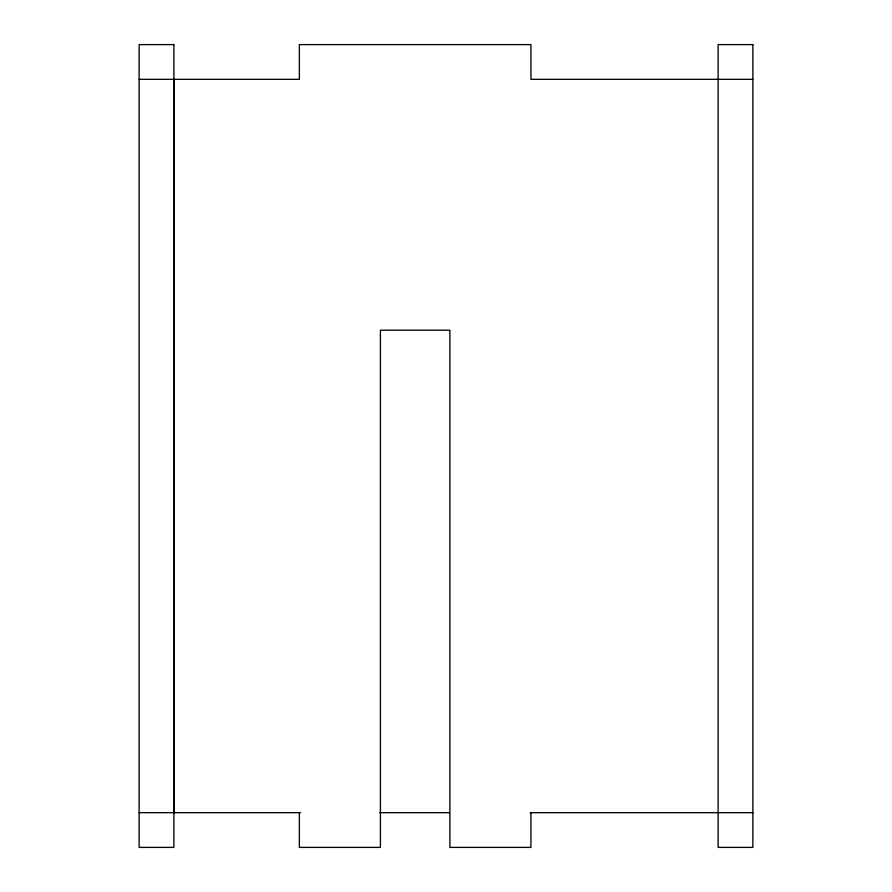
<?xml version="1.0" encoding="UTF-8"?>
<svg xmlns="http://www.w3.org/2000/svg" width="892" height="892" viewBox="0 0 892 892"><rect width="100%" height="100%" fill="white"/><g stroke="black" fill="none" stroke-linecap="round" stroke-linejoin="round"><path stroke-width="1.34" d="M139.13 79.332L299.366 79.332L299.366 44.6L530.941 44.6L530.941 79.332L752.87 79.332M139.13 812.668L300.582 812.668M379.858 812.668L449.501 812.668M530.183 812.668L752.87 812.668M530.941 812.668L530.941 847.4L449.891 847.4L449.891 330.207L380.416 330.207L380.416 847.4L299.366 847.4L299.366 812.668M173.918 79.332L173.918 812.668M173.873 44.6L139.13 44.6L139.13 847.4L173.873 847.4L173.873 44.6M752.87 44.6L718.127 44.6L718.127 847.4L752.87 847.4L752.87 44.6"/></g></svg>
